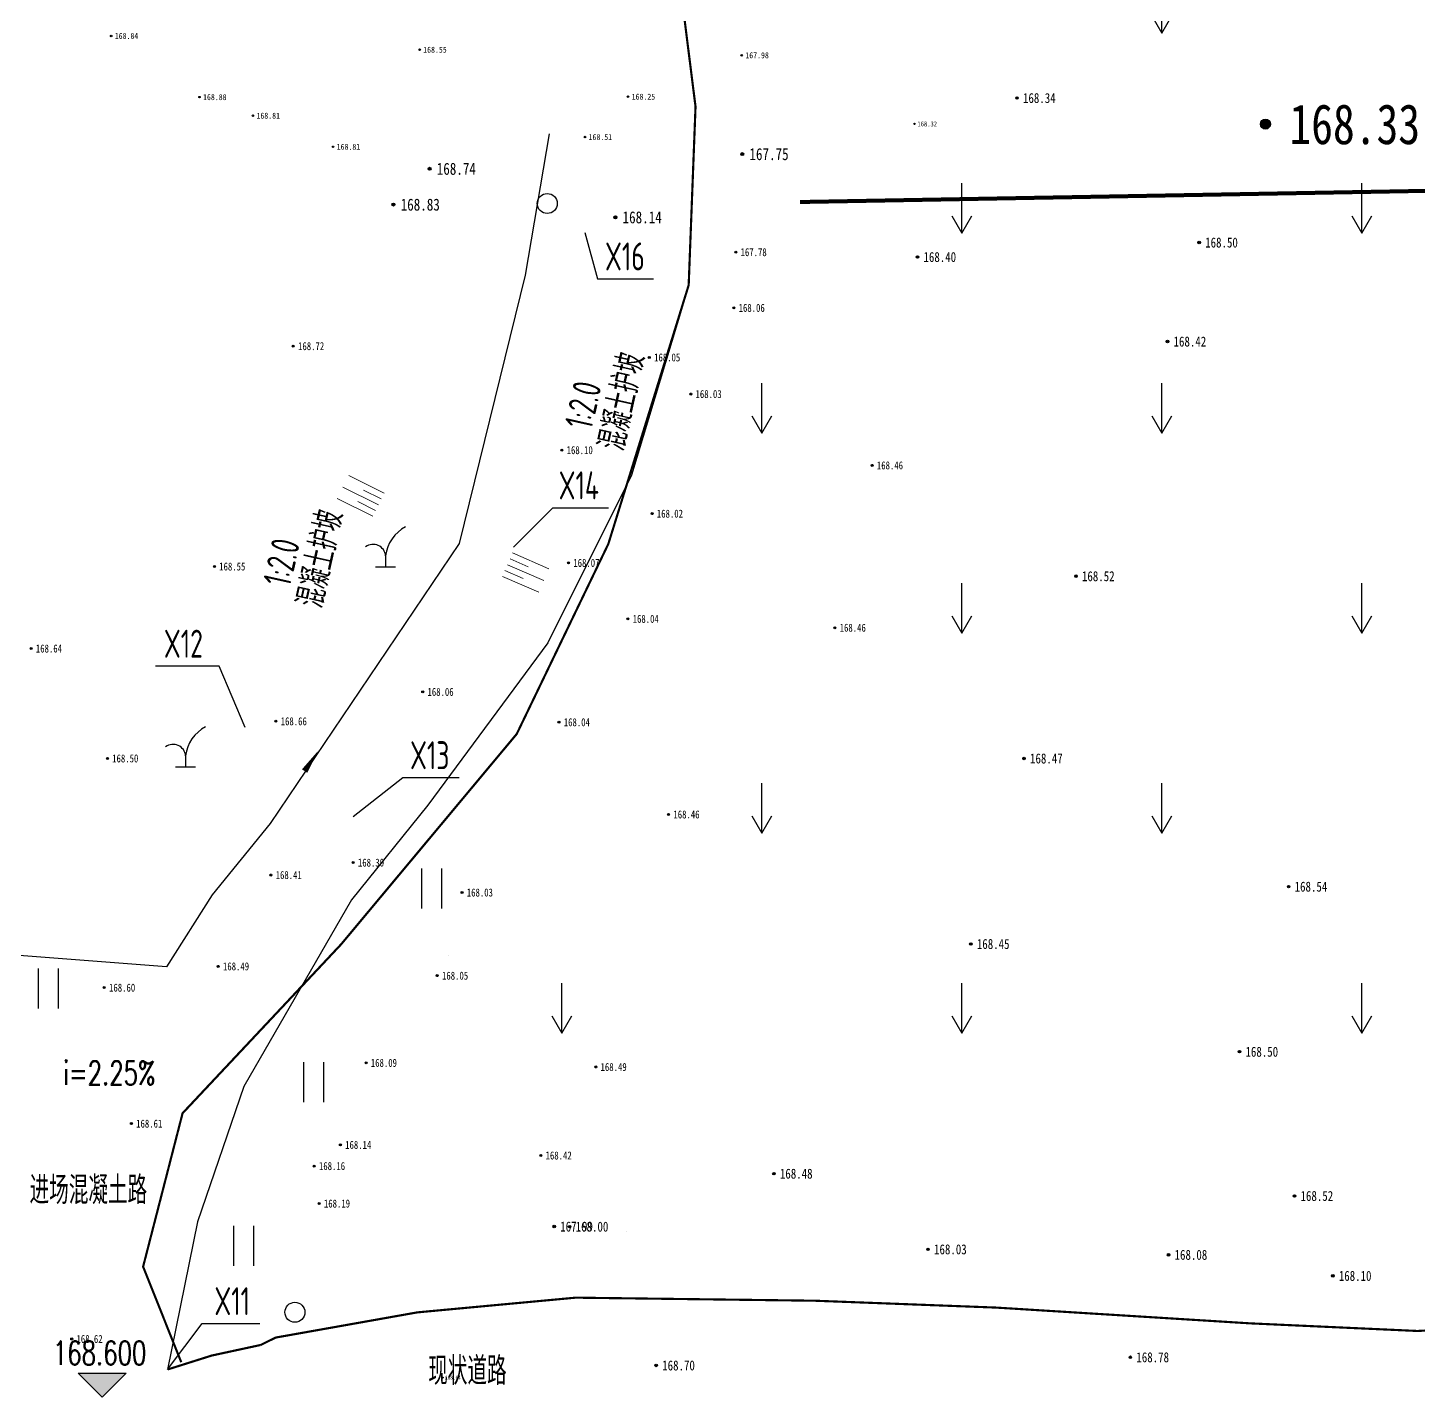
# Model space of a CAD drawing. Header units: millimetres. Extents: x -725 to 2274960, y -506 to 2980382.
# Drawn here: x 573928.18 to 573962.93, y 2880295.87 to 2880330.13 of the extents above; entities that cross this region are included whole.
import ezdxf
from ezdxf.enums import TextEntityAlignment as Align

# ---------------------------------------------------------------- set-up
doc = ezdxf.new("R2010")
doc.units = ezdxf.units.MM
doc.header["$LTSCALE"] = 1000
for name, color, linetype in [('DIM_ELEV', 3, 'Continuous'), ('DIM_LEAD', 3, 'Continuous'), ('DIM_SYMB', 3, 'Continuous'), ('DLSS', 8, 'Continuous'), ('GCD', 8, 'Continuous'), ('GXYZ', 8, 'Continuous'), ('SXSS', 5, 'Continuous'), ('YHG_文字', 7, 'Continuous'), ('YHJ_剖面_梁板', 4, 'Continuous'), ('ZBTZ', 8, 'Continuous')]:
    doc.layers.add(name, color=color, linetype=linetype)
doc.layers.add('文字', color=4, linetype='Continuous', lineweight=0)
doc.styles.add('_TCH_DIM', font='SIMPLEX', dxfattribs={"bigfont": 'GBCBIG'})
doc.styles.add('TSSD_Rein', font='tssdeng.shx', dxfattribs={"width": 0.7, "bigfont": 'hztxt.shx'})
doc.linetypes.add('1161', pattern='A,0,[149,AAA.SHX,S=0.15,R=0,X=0,Y=0],-1.6', length=1.6)

# ---------------------------------------------------------------- blocks, each defined once
blk = doc.blocks.new('gc170')
at = {"linetype": 'Continuous'}
blk.add_circle((0, 0), 0.5, dxfattribs=at)
blk = doc.blocks.new('gc120')
for p, q in [((0, 0), (0, 2.5)), ((-0.5, 0.866), (0, 0)), ((0, 0), (0.5, 0.866))]:
    blk.add_line(p, q)
blk = doc.blocks.new('gc121')
for p, q in [((-0.5, 0), (-0.5, 2)), ((0.5, 0), (0.5, 2))]:
    blk.add_line(p, q)
blk = doc.blocks.new('gc200')
h = blk.add_hatch(color=256)
edge = h.paths.add_edge_path()
edge.add_arc((0, 0), 0.25, 0, 360)
blk.add_circle((0, 0), 0.25)
blk = doc.blocks.new('GFSDAFSAFSDAGDS')
at = {"layer": '文字'}
for p, q in [((2454556, 2893653), (2455545, 2893653)), ((2454556, 2893332), (2455545, 2893332)), ((2455050, 2893493), (2455545, 2893493)), ((2454556, 2893012), (2455545, 2893012)), ((2455050, 2893172), (2455545, 2893172))]:
    blk.add_line(p, q, dxfattribs=at)

msp = doc.modelspace()

# ---------------------------------------------------------------- hatches: boundary and pattern name
at = {"layer": 'DIM_ELEV'}
msp.add_hatch(color=256, dxfattribs=at).paths.add_polyline_path([(573930.032, 2880295.89), (573929.432, 2880296.49), (573930.632, 2880296.49)])

# ---------------------------------------------------------------- linework, layer by layer
at = {"color": 8, "linetype": 'Continuous', "lineweight": -3}
for p, q in [((573937.1206, 2880316.926, -175.9364), (573937.1206, 2880316.6483, -175.9364)), ((573936.8706, 2880316.6483, -175.9364), (573937.3706, 2880316.6483, -175.9364)), ((573931.8706, 2880311.6483, -176.0204), (573932.3706, 2880311.6483, -176.0204)), ((573932.1206, 2880311.926, -176.0204), (573932.1206, 2880311.6483, -176.0204))]:
    msp.add_line(p, q, dxfattribs=at)
at = {"color": 8, "lineweight": -3}
for centre, major_axis, start_param, end_param in [((573938.0387, 2880316.8247, -175.9364), (-0.6531, 0.6531), -0.3156866, 0.6755213), ((573936.8088, 2880316.8981, -175.9364), (0.2214, 0.2214), 5.5868072, 7.7135819), ((573933.0387, 2880311.8247, -176.0204), (-0.6531, 0.6531), -0.3156866, 0.6755213), ((573931.8088, 2880311.8981, -176.0204), (0.2214, 0.2214), 5.5868072, 7.7135819)]:
    msp.add_ellipse(centre, major_axis=major_axis, ratio=1, start_param=start_param, end_param=end_param, dxfattribs=at)
at = {"layer": 'DIM_ELEV'}
for p, q in [((573930.032, 2880295.89, -338.6096), (573929.432, 2880296.49, -338.6096)), ((573929.432, 2880296.49, -338.6096), (573930.632, 2880296.49, -338.6096)), ((573930.032, 2880295.89, -338.6096), (573930.632, 2880296.49, -338.6096))]:
    msp.add_line(p, q, dxfattribs=at)
at = {"layer": 'DIM_LEAD'}
for p, q in [((573942.102, 2880325.0092, -338.6096), (573942.4125, 2880323.8504, -338.6096)), ((573942.4125, 2880323.8504, -338.6096), (573943.8133, 2880323.8504, -338.6096)), ((573940.3129, 2880317.144, -338.6096), (573941.2957, 2880318.1269, -338.6096)), ((573941.2957, 2880318.1269, -338.6096), (573942.6916, 2880318.1269, -338.6096)), ((573932.959, 2880314.1687, -338.6096), (573931.3677, 2880314.1687, -338.6096)), ((573933.612, 2880312.6348, -338.6096), (573932.959, 2880314.1687, -338.6096)), ((573936.3118, 2880310.4075, -338.6096), (573937.55, 2880311.3799, -338.6096)), ((573937.55, 2880311.3799, -338.6096), (573938.9587, 2880311.3799, -338.6096)), ((573931.6689, 2880296.5832, -338.6096), (573932.5383, 2880297.7317, -338.6096)), ((573932.5383, 2880297.7317, -338.6096), (573933.9731, 2880297.7317, -338.6096))]:
    msp.add_line(p, q, dxfattribs=at)
at = {"layer": 'DIM_SYMB', "elevation": -338.6096}
msp.add_lwpolyline([(573930.3962, 2880304.4685, 0, 0, 0), (573935.4275, 2880312.0435, 0, 0.16, 0), (573935.0956, 2880311.5437, 0, 0, 0)], format="xyseb", dxfattribs=at)
at = {"layer": 'DLSS', "color": 8, "linetype": 'Continuous', "const_width": 0.054, "flags": 128}
for points, elevation in [([(573932.0114, 2880296.7644), (573931.0583, 2880299.1543), (573932.0448, 2880302.9903), (573936.0092, 2880307.2151), (573940.3974, 2880312.4725), (573942.6861, 2880317.2214), (573944.695, 2880323.6924), (573944.8662, 2880328.1555), (573943.9019, 2880335.8117), (573943.4589, 2880341.3065), (573942.8797, 2880347.499), (573942.1933, 2880355.4358)], -176.1822), ([(573933.9954, 2880297.1962), (573934.3725, 2880297.3816), (573937.9134, 2880298.0113), (573941.87, 2880298.3792), (573947.8457, 2880298.3027), (573952.3817, 2880298.1309), (573958.735, 2880297.7365), (573962.913, 2880297.5462), (573967.4775, 2880297.7943), (573970.0511, 2880298.3004), (573971.2171, 2880299.0593), (573974.8146, 2880302.5767), (573979.5489, 2880304.5936)], -176.2042), ([(573931.6724, 2880296.5843), (573932.7744, 2880296.9322), (573933.9954, 2880297.1962)], -176.4073)]:
    msp.add_lwpolyline(points, dxfattribs=dict(at, elevation=elevation))
at = {"layer": 'SXSS', "linetype": 'Continuous', "elevation": -176.8018, "flags": 128}
for points in [[(573943.7224, 2880344.1707, 0.00000216, 0.00000216, 0), (573944.4961, 2880338.0535, 0.00000216, 0.00000216, 0), (573945.3316, 2880330.3176, 0.00000216, 0.00000216, 0), (573945.8933, 2880326.1177, 0.00000216, 0.00000216, 0), (573945.8649, 2880325.5183, 0.00000216, 0.00000216, 0), (573944.7014, 2880320.6889, 0.00000216, 0.00000216, 0), (573943.7951, 2880318.1393, 0.00000216, 0.00000216, 0), (573942.7653, 2880315.6467, 0.00000216, 0.00000216, 0), (573941.0879, 2880312.1609, 0.00000216, 0.00000216, 0), (573939.077, 2880308.7688, 0.00000216, 0.00000216, 0), (573936.8042, 2880304.5402, 0.00000216, 0.00000216, 0), (573934.5641, 2880300.0062, 0.00000216, 0.00000216, 0), (573949.2234, 2880299.1334, 0.00000216, 0.00000216, 0), (573958.5401, 2880298.8461, 0.00000216, 0.00000216, 0), (573963.3645, 2880298.7244, 0.00000216, 0.00000216, 0), (573966.4175, 2880298.8971, 0.00000216, 0.00000216, 0), (573970.0446, 2880300.2366, 0.00000216, 0.00000216, 0), (573972.0759, 2880301.6668, 0.00000216, 0.00000216, 0), (573973.9152, 2880303.2945, 0.00000216, 0.00000216, 0), (573976.0204, 2880306.0213, 0.00000216, 0.00000216, 0), (573978.4874, 2880310.8422, 0.00000216, 0.00000216, 0), (573983.2818, 2880323.2397, 0.00000216, 0.00000216, 0)], [(573944.2549, 2880344.2381, 0.00000216, 0.00000216, 0), (573945.0291, 2880338.116, 0.00000216, 0.00000216, 0), (573945.8644, 2880330.382, 0.00000216, 0.00000216, 0), (573946.4317, 2880326.1408, 0.00000216, 0.00000216, 0), (573946.3986, 2880325.442, 0.00000216, 0.00000216, 0), (573945.2166, 2880320.5357, 0.00000216, 0.00000216, 0), (573944.2963, 2880317.9468, 0.00000216, 0.00000216, 0), (573943.2555, 2880315.4277, 0.00000216, 0.00000216, 0), (573941.5615, 2880311.9073, 0.00000216, 0.00000216, 0), (573939.5444, 2880308.5048, 0.00000216, 0.00000216, 0), (573937.2813, 2880304.2942, 0.00000216, 0.00000216, 0), (573935.4036, 2880300.4939, 0.00000216, 0.00000216, 0), (573949.2476, 2880299.6696, 0.00000216, 0.00000216, 0), (573958.5551, 2880299.3826, 0.00000216, 0.00000216, 0), (573963.3561, 2880299.2615, 0.00000216, 0.00000216, 0), (573966.307, 2880299.4284, 0.00000216, 0.00000216, 0), (573969.793, 2880300.7157, 0.00000216, 0.00000216, 0), (573971.7425, 2880302.0885, 0.00000216, 0.00000216, 0), (573973.5215, 2880303.6628, 0.00000216, 0.00000216, 0), (573975.5653, 2880306.31, 0.00000216, 0.00000216, 0), (573978.0028, 2880311.0734, 0.00000216, 0.00000216, 0), (573982.5511, 2880322.9454, 0.00000216, 0.00000216, 0)]]:
    msp.add_lwpolyline(points, format="xyseb", dxfattribs=at)
at = {"layer": 'YHJ_剖面_梁板', "color": 42, "elevation": -176.1822}
msp.add_lwpolyline([(573942.1933, 2880355.4358), (573942.5558, 2880351.2439), (573943.1693, 2880344.4027), (573943.7128, 2880338.3414), (573943.9019, 2880335.8117), (573944.2256, 2880333.2419), (573944.8662, 2880328.1555), (573944.695, 2880323.6924), (573943.2624, 2880318.9443), (573941.1752, 2880314.7529), (573938.1773, 2880310.6918), (573936.2705, 2880308.3243), (573933.5755, 2880303.6563), (573932.4214, 2880300.2752), (573931.6689, 2880296.5832)], dxfattribs=at)
at = {"layer": 'YHJ_剖面_梁板'}
msp.add_circle((589254.9496, 2837256.879), 143124.932, dxfattribs=at)
at = {"layer": 'ZBTZ', "linetype": '1161'}
for p, q in [((573941.2118, 2880327.4745, -176.2753), (573940.6117, 2880323.9449, -176.2753)), ((573940.6117, 2880323.9449, -176.2753), (573938.9589, 2880317.2349, -176.2753)), ((573938.9589, 2880317.2349, -176.2753), (573934.2375, 2880310.2339, -176.2753)), ((573934.2375, 2880310.2339, -176.2753), (573932.7821, 2880308.4541, -176.2753)), ((573932.7821, 2880308.4541, -176.2753), (573931.6463, 2880306.6483, -176.2753)), ((573931.6463, 2880306.6483, -176.2753), (573918.9344, 2880307.6177, -176.2753))]:
    msp.add_line(p, q, dxfattribs=at)
at = {"layer": 'ZBTZ', "linetype": 'Continuous', "const_width": 0.1, "elevation": -176.6141, "flags": 128}
msp.add_lwpolyline([(573947.4782, 2880325.7713), (573982.6885, 2880326.3992)], dxfattribs=at)
at = {"layer": 'ZBTZ', "linetype": '1161', "elevation": -171.7943, "flags": 128}
msp.add_lwpolyline([(573938.5277, 2880307.09, 0.000000432, 0.000000432, 0), (573941.0835, 2880306.8052, 0.000000432, 0.000000432, 0), (573944.4303, 2880306.8702, 0.000000432, 0.000000432, 0), (573945.3206, 2880307.2452, 0.000000432, 0.000000432, 0), (573946.3753, 2880308.4539, 0.000000432, 0.000000432, 0), (573947.4681, 2880310.9518, 0.000000432, 0.000000432, 0), (573947.7643, 2880311.8596, 0.000000432, 0.000000432, 0), (573947.7808, 2880312.1975, 0.000000432, 0.000000432, 0), (573947.8074, 2880314.7172, 0.000000432, 0.000000432, 0), (573948.0476, 2880316.7015, 0.000000432, 0.000000432, 0), (573940.3246, 2880316.513, 0.000000432, 0.000000432, 0), (573940.4268, 2880313.9418, 0.000000432, 0.000000432, 0), (573940.6967, 2880311.9301, 0.000000432, 0.000000432, 0), (573940.1979, 2880309.9706, 0.000000432, 0.000000432, 0), (573939.4205, 2880308.5474, 0.000000432, 0.000000432, 0), (573938.878, 2880307.5845, 0.000000432, 0.000000432, 0)], format="xyseb", close=True, dxfattribs=at)
at = {"layer": 'ZBTZ', "linetype": 'Continuous', "elevation": -176.2854, "flags": 128}
msp.add_lwpolyline([(573919.5083, 2880295.2852, 0.00000216, 0.00000216, 0), (573920.015, 2880297.0436, 0.00000216, 0.00000216, 0), (573918.8612, 2880303.696, 0.00000216, 0.00000216, 0), (573918.7293, 2880307.2939, 0.00000216, 0.00000216, 0), (573925.016, 2880306.8745, 0.00000216, 0.00000216, 0), (573931.0164, 2880306.3885, 0.00000216, 0.00000216, 0), (573927.9824, 2880303.1395, 0.00000216, 0.00000216, 0), (573926.9929, 2880300.2503, 0.00000216, 0.00000216, 0), (573926.7933, 2880297.4002, 0.00000216, 0.00000216, 0), (573926.8916, 2880294.7502, 0.00000216, 0.00000216, 0)], format="xyseb", dxfattribs=at)

# ---------------------------------------------------------------- block references
at = {"layer": 'GCD', "linetype": 'Continuous'}
ref = msp.add_blockref('gc200', (573930.26, 2880329.923, -254.1886), dxfattribs=dict(at, xscale=0.075, yscale=0.075, zscale=0.075))
ref.add_attrib('height', '168.84', dxfattribs={"linetype": 'Continuous', "height": 0.15, "width": 0.8}).set_placement((573930.35, 2880329.923, -254.1886), align=Align.MIDDLE_LEFT)
ref = msp.add_blockref('gc200', (573937.97, 2880329.5793, -254.3356), dxfattribs=dict(at, xscale=0.075, yscale=0.075, zscale=0.075))
ref.add_attrib('height', '168.55', dxfattribs={"linetype": 'Continuous', "height": 0.15, "width": 0.8}).set_placement((573938.06, 2880329.5793, -254.3356), align=Align.MIDDLE_LEFT)
ref = msp.add_blockref('gc200', (573946.0215, 2880329.4395, -170.6256), dxfattribs=dict(at, xscale=0.075, yscale=0.075, zscale=0.075))
ref.add_attrib('height', '167.98', dxfattribs={"linetype": 'Continuous', "height": 0.15, "width": 0.8}).set_placement((573946.1115, 2880329.4395, -170.6256), align=Align.MIDDLE_LEFT)
ref = msp.add_blockref('gc200', (573932.4669, 2880328.3935, -254.1721), dxfattribs=dict(at, xscale=0.075, yscale=0.075, zscale=0.075))
ref.add_attrib('height', '168.88', dxfattribs={"linetype": 'Continuous', "height": 0.15, "width": 0.8}).set_placement((573932.5569, 2880328.3935, -254.1721), align=Align.MIDDLE_LEFT)
ref = msp.add_blockref('gc200', (573943.1803, 2880328.4051, -254.4841), dxfattribs=dict(at, xscale=0.075, yscale=0.075, zscale=0.075))
ref.add_attrib('height', '168.25', dxfattribs={"linetype": 'Continuous', "height": 0.15, "width": 0.8}).set_placement((573943.2703, 2880328.4051, -254.4841), align=Align.MIDDLE_LEFT)
ref = msp.add_blockref('gc200', (573952.9015, 2880328.3715, -170.2736), dxfattribs=dict(at, xscale=0.125, yscale=0.125, zscale=0.125))
ref.add_attrib('height', '168.34', dxfattribs={"linetype": 'Continuous', "height": 0.25, "width": 0.8}).set_placement((573953.0515, 2880328.3715, -170.2736), align=Align.MIDDLE_LEFT)
ref = msp.add_blockref('gc200', (573933.8019, 2880327.93, -254.2051), dxfattribs=dict(at, xscale=0.075, yscale=0.075, zscale=0.075))
ref.add_attrib('height', '168.81', dxfattribs={"linetype": 'Continuous', "height": 0.15, "width": 0.8}).set_placement((573933.8919, 2880327.93, -254.2051), align=Align.MIDDLE_LEFT)
ref = msp.add_blockref('gc200', (573959.1115, 2880327.7185, -170.2826), dxfattribs=dict(at, xscale=0.5, yscale=0.5, zscale=0.5))
ref.add_attrib('height', '168.33', dxfattribs={"linetype": 'Continuous', "height": 1, "width": 0.8}).set_placement((573959.7115, 2880327.7185, -170.2826), align=Align.MIDDLE_LEFT)
ref = msp.add_blockref('gc200', (573950.3385, 2880327.7235, -170.2876), dxfattribs=dict(at, xscale=0.0625, yscale=0.0625, zscale=0.0625))
ref.add_attrib('height', '168.32', dxfattribs={"linetype": 'Continuous', "height": 0.125, "width": 0.8}).set_placement((573950.4135, 2880327.7235, -170.2876), align=Align.MIDDLE_LEFT)
ref = msp.add_blockref('gc200', (573942.1038, 2880327.3948, -173.1394), dxfattribs=dict(at, xscale=0.075, yscale=0.075, zscale=0.075))
ref.add_attrib('height', '168.51', dxfattribs={"linetype": 'Continuous', "height": 0.15, "width": 0.8}).set_placement((573942.1938, 2880327.3948, -173.1394), align=Align.MIDDLE_LEFT)
ref = msp.add_blockref('gc200', (573935.8072, 2880327.1521, -254.2026), dxfattribs=dict(at, xscale=0.075, yscale=0.075, zscale=0.075))
ref.add_attrib('height', '168.81', dxfattribs={"linetype": 'Continuous', "height": 0.15, "width": 0.8}).set_placement((573935.8972, 2880327.1521, -254.2026), align=Align.MIDDLE_LEFT)
ref = msp.add_blockref('gc200', (573946.0335, 2880326.9695, -170.8616), dxfattribs=dict(at, xscale=0.15, yscale=0.15, zscale=0.15))
ref.add_attrib('height', '167.75', dxfattribs={"linetype": 'Continuous', "height": 0.3, "width": 0.8}).set_placement((573946.2135, 2880326.9695, -170.8616), align=Align.MIDDLE_LEFT)
ref = msp.add_blockref('gc200', (573938.2175, 2880326.6025, -169.8686), dxfattribs=dict(at, xscale=0.15, yscale=0.15, zscale=0.15))
ref.add_attrib('height', '168.74', dxfattribs={"linetype": 'Continuous', "height": 0.3, "width": 0.8}).set_placement((573938.3975, 2880326.6025, -169.8686), align=Align.MIDDLE_LEFT)
ref = msp.add_blockref('gc200', (573937.3155, 2880325.7065, -169.7786), dxfattribs=dict(at, xscale=0.15, yscale=0.15, zscale=0.15))
ref.add_attrib('height', '168.83', dxfattribs={"linetype": 'Continuous', "height": 0.3, "width": 0.8}).set_placement((573937.4955, 2880325.7065, -169.7786), align=Align.MIDDLE_LEFT)
ref = msp.add_blockref('gc200', (573942.8625, 2880325.3885, -170.4676), dxfattribs=dict(at, xscale=0.15, yscale=0.15, zscale=0.15))
ref.add_attrib('height', '168.14', dxfattribs={"linetype": 'Continuous', "height": 0.3, "width": 0.8}).set_placement((573943.0425, 2880325.3885, -170.4676), align=Align.MIDDLE_LEFT)
ref = msp.add_blockref('gc200', (573957.4555, 2880324.7585, -170.1076), dxfattribs=dict(at, xscale=0.125, yscale=0.125, zscale=0.125))
ref.add_attrib('height', '168.50', dxfattribs={"linetype": 'Continuous', "height": 0.25, "width": 0.8}).set_placement((573957.6055, 2880324.7585, -170.1076), align=Align.MIDDLE_LEFT)
ref = msp.add_blockref('gc200', (573945.8725, 2880324.5175, -170.8326), dxfattribs=dict(at, xscale=0.1, yscale=0.1, zscale=0.1))
ref.add_attrib('height', '167.78', dxfattribs={"linetype": 'Continuous', "height": 0.2, "width": 0.8}).set_placement((573945.9925, 2880324.5175, -170.8326), align=Align.MIDDLE_LEFT)
ref = msp.add_blockref('gc200', (573950.4135, 2880324.3965, -170.2086), dxfattribs=dict(at, xscale=0.125, yscale=0.125, zscale=0.125))
ref.add_attrib('height', '168.40', dxfattribs={"linetype": 'Continuous', "height": 0.25, "width": 0.8}).set_placement((573950.5635, 2880324.3965, -170.2086), align=Align.MIDDLE_LEFT)
ref = msp.add_blockref('gc200', (573945.8235, 2880323.1255, -170.5486), dxfattribs=dict(at, xscale=0.1, yscale=0.1, zscale=0.1))
ref.add_attrib('height', '168.06', dxfattribs={"linetype": 'Continuous', "height": 0.2, "width": 0.8}).set_placement((573945.9435, 2880323.1255, -170.5486), align=Align.MIDDLE_LEFT)
ref = msp.add_blockref('gc200', (573934.8115, 2880322.1685, -169.8906), dxfattribs=dict(at, xscale=0.1, yscale=0.1, zscale=0.1))
ref.add_attrib('height', '168.72', dxfattribs={"linetype": 'Continuous', "height": 0.2, "width": 0.8}).set_placement((573934.9315, 2880322.1685, -169.8906), align=Align.MIDDLE_LEFT)
ref = msp.add_blockref('gc200', (573956.6645, 2880322.2835, -170.1946), dxfattribs=dict(at, xscale=0.125, yscale=0.125, zscale=0.125))
ref.add_attrib('height', '168.42', dxfattribs={"linetype": 'Continuous', "height": 0.25, "width": 0.8}).set_placement((573956.8145, 2880322.2835, -170.1946), align=Align.MIDDLE_LEFT)
ref = msp.add_blockref('gc200', (573943.7115, 2880321.8865, -170.5636), dxfattribs=dict(at, xscale=0.1, yscale=0.1, zscale=0.1))
ref.add_attrib('height', '168.05', dxfattribs={"linetype": 'Continuous', "height": 0.2, "width": 0.8}).set_placement((573943.8315, 2880321.8865, -170.5636), align=Align.MIDDLE_LEFT)
ref = msp.add_blockref('gc200', (573944.7465, 2880320.9705, -170.5786), dxfattribs=dict(at, xscale=0.1, yscale=0.1, zscale=0.1))
ref.add_attrib('height', '168.03', dxfattribs={"linetype": 'Continuous', "height": 0.2, "width": 0.8}).set_placement((573944.8665, 2880320.9705, -170.5786), align=Align.MIDDLE_LEFT)
ref = msp.add_blockref('gc200', (573941.5245, 2880319.5685, -170.5116), dxfattribs=dict(at, xscale=0.1, yscale=0.1, zscale=0.1))
ref.add_attrib('height', '168.10', dxfattribs={"linetype": 'Continuous', "height": 0.2, "width": 0.8}).set_placement((573941.6445, 2880319.5685, -170.5116), align=Align.MIDDLE_LEFT)
ref = msp.add_blockref('gc200', (573949.2795, 2880319.1875, -170.1466), dxfattribs=dict(at, xscale=0.1, yscale=0.1, zscale=0.1))
ref.add_attrib('height', '168.46', dxfattribs={"linetype": 'Continuous', "height": 0.2, "width": 0.8}).set_placement((573949.3995, 2880319.1875, -170.1466), align=Align.MIDDLE_LEFT)
ref = msp.add_blockref('gc200', (573943.7795, 2880317.9805, -170.5926), dxfattribs=dict(at, xscale=0.1, yscale=0.1, zscale=0.1))
ref.add_attrib('height', '168.02', dxfattribs={"linetype": 'Continuous', "height": 0.2, "width": 0.8}).set_placement((573943.8995, 2880317.9805, -170.5926), align=Align.MIDDLE_LEFT)
ref = msp.add_blockref('gc200', (573932.8405, 2880316.6595, -170.0566), dxfattribs=dict(at, xscale=0.1, yscale=0.1, zscale=0.1))
ref.add_attrib('height', '168.55', dxfattribs={"linetype": 'Continuous', "height": 0.2, "width": 0.8}).set_placement((573932.9605, 2880316.6595, -170.0566), align=Align.MIDDLE_LEFT)
ref = msp.add_blockref('gc200', (573941.6915, 2880316.7495, -170.5426), dxfattribs=dict(at, xscale=0.1, yscale=0.1, zscale=0.1))
ref.add_attrib('height', '168.07', dxfattribs={"linetype": 'Continuous', "height": 0.2, "width": 0.8}).set_placement((573941.8115, 2880316.7495, -170.5426), align=Align.MIDDLE_LEFT)
ref = msp.add_blockref('gc200', (573954.3755, 2880316.4165, -170.0926), dxfattribs=dict(at, xscale=0.125, yscale=0.125, zscale=0.125))
ref.add_attrib('height', '168.52', dxfattribs={"linetype": 'Continuous', "height": 0.25, "width": 0.8}).set_placement((573954.5255, 2880316.4165, -170.0926), align=Align.MIDDLE_LEFT)
ref = msp.add_blockref('gc200', (573943.1755, 2880315.3505, -170.5686), dxfattribs=dict(at, xscale=0.1, yscale=0.1, zscale=0.1))
ref.add_attrib('height', '168.04', dxfattribs={"linetype": 'Continuous', "height": 0.2, "width": 0.8}).set_placement((573943.2955, 2880315.3505, -170.5686), align=Align.MIDDLE_LEFT)
ref = msp.add_blockref('gc200', (573948.3495, 2880315.1285, -170.1536), dxfattribs=dict(at, xscale=0.1, yscale=0.1, zscale=0.1))
ref.add_attrib('height', '168.46', dxfattribs={"linetype": 'Continuous', "height": 0.2, "width": 0.8}).set_placement((573948.4695, 2880315.1285, -170.1536), align=Align.MIDDLE_LEFT)
ref = msp.add_blockref('gc200', (573928.2575, 2880314.6085, -169.9736), dxfattribs=dict(at, xscale=0.1, yscale=0.1, zscale=0.1))
ref.add_attrib('height', '168.64', dxfattribs={"linetype": 'Continuous', "height": 0.2, "width": 0.8}).set_placement((573928.3775, 2880314.6085, -169.9736), align=Align.MIDDLE_LEFT)
ref = msp.add_blockref('gc200', (573938.0465, 2880313.5245, -170.5466), dxfattribs=dict(at, xscale=0.1, yscale=0.1, zscale=0.1))
ref.add_attrib('height', '168.06', dxfattribs={"linetype": 'Continuous', "height": 0.2, "width": 0.8}).set_placement((573938.1665, 2880313.5245, -170.5466), align=Align.MIDDLE_LEFT)
ref = msp.add_blockref('gc200', (573934.3775, 2880312.7895, -169.9466), dxfattribs=dict(at, xscale=0.1, yscale=0.1, zscale=0.1))
ref.add_attrib('height', '168.66', dxfattribs={"linetype": 'Continuous', "height": 0.2, "width": 0.8}).set_placement((573934.4975, 2880312.7895, -169.9466), align=Align.MIDDLE_LEFT)
ref = msp.add_blockref('gc200', (573941.4535, 2880312.7655, -170.5706), dxfattribs=dict(at, xscale=0.1, yscale=0.1, zscale=0.1))
ref.add_attrib('height', '168.04', dxfattribs={"linetype": 'Continuous', "height": 0.2, "width": 0.8}).set_placement((573941.5735, 2880312.7655, -170.5706), align=Align.MIDDLE_LEFT)
ref = msp.add_blockref('gc200', (573930.1655, 2880311.8615, -170.1086), dxfattribs=dict(at, xscale=0.1, yscale=0.1, zscale=0.1))
ref.add_attrib('height', '168.50', dxfattribs={"linetype": 'Continuous', "height": 0.2, "width": 0.8}).set_placement((573930.2855, 2880311.8615, -170.1086), align=Align.MIDDLE_LEFT)
ref = msp.add_blockref('gc200', (573953.0775, 2880311.8595, -170.1406), dxfattribs=dict(at, xscale=0.125, yscale=0.125, zscale=0.125))
ref.add_attrib('height', '168.47', dxfattribs={"linetype": 'Continuous', "height": 0.25, "width": 0.8}).set_placement((573953.2275, 2880311.8595, -170.1406), align=Align.MIDDLE_LEFT)
ref = msp.add_blockref('gc200', (573944.1935, 2880310.4605, -170.1536), dxfattribs=dict(at, xscale=0.1, yscale=0.1, zscale=0.1))
ref.add_attrib('height', '168.46', dxfattribs={"linetype": 'Continuous', "height": 0.2, "width": 0.8}).set_placement((573944.3135, 2880310.4605, -170.1536), align=Align.MIDDLE_LEFT)
ref = msp.add_blockref('gc200', (573936.3075, 2880309.2565, -170.3096), dxfattribs=dict(at, xscale=0.1, yscale=0.1, zscale=0.1))
ref.add_attrib('height', '168.30', dxfattribs={"linetype": 'Continuous', "height": 0.2, "width": 0.8}).set_placement((573936.4275, 2880309.2565, -170.3096), align=Align.MIDDLE_LEFT)
ref = msp.add_blockref('gc200', (573934.2515, 2880308.9455, -170.2026), dxfattribs=dict(at, xscale=0.1, yscale=0.1, zscale=0.1))
ref.add_attrib('height', '168.41', dxfattribs={"linetype": 'Continuous', "height": 0.2, "width": 0.8}).set_placement((573934.3715, 2880308.9455, -170.2026), align=Align.MIDDLE_LEFT)
ref = msp.add_blockref('gc200', (573939.0295, 2880308.5085, -170.5846), dxfattribs=dict(at, xscale=0.1, yscale=0.1, zscale=0.1))
ref.add_attrib('height', '168.03', dxfattribs={"linetype": 'Continuous', "height": 0.2, "width": 0.8}).set_placement((573939.1495, 2880308.5085, -170.5846), align=Align.MIDDLE_LEFT)
ref = msp.add_blockref('gc200', (573959.6915, 2880308.6555, -170.0746), dxfattribs=dict(at, xscale=0.125, yscale=0.125, zscale=0.125))
ref.add_attrib('height', '168.54', dxfattribs={"linetype": 'Continuous', "height": 0.25, "width": 0.8}).set_placement((573959.8415, 2880308.6555, -170.0746), align=Align.MIDDLE_LEFT)
ref = msp.add_blockref('gc200', (573951.7485, 2880307.2225, -170.1556), dxfattribs=dict(at, xscale=0.125, yscale=0.125, zscale=0.125))
ref.add_attrib('height', '168.45', dxfattribs={"linetype": 'Continuous', "height": 0.25, "width": 0.8}).set_placement((573951.8985, 2880307.2225, -170.1556), align=Align.MIDDLE_LEFT)
ref = msp.add_blockref('gc200', (573932.9345, 2880306.6625, -170.1166), dxfattribs=dict(at, xscale=0.1, yscale=0.1, zscale=0.1))
ref.add_attrib('height', '168.49', dxfattribs={"linetype": 'Continuous', "height": 0.2, "width": 0.8}).set_placement((573933.0545, 2880306.6625, -170.1166), align=Align.MIDDLE_LEFT)
ref = msp.add_blockref('gc200', (573938.4095, 2880306.4295, -170.5606), dxfattribs=dict(at, xscale=0.1, yscale=0.1, zscale=0.1))
ref.add_attrib('height', '168.05', dxfattribs={"linetype": 'Continuous', "height": 0.2, "width": 0.8}).set_placement((573938.5295, 2880306.4295, -170.5606), align=Align.MIDDLE_LEFT)
ref = msp.add_blockref('gc200', (573930.0875, 2880306.1305, -170.0076), dxfattribs=dict(at, xscale=0.1, yscale=0.1, zscale=0.1))
ref.add_attrib('height', '168.60', dxfattribs={"linetype": 'Continuous', "height": 0.2, "width": 0.8}).set_placement((573930.2075, 2880306.1305, -170.0076), align=Align.MIDDLE_LEFT)
ref = msp.add_blockref('gc200', (573936.6305, 2880304.2495, -170.5246), dxfattribs=dict(at, xscale=0.1, yscale=0.1, zscale=0.1))
ref.add_attrib('height', '168.09', dxfattribs={"linetype": 'Continuous', "height": 0.2, "width": 0.8}).set_placement((573936.7505, 2880304.2495, -170.5246), align=Align.MIDDLE_LEFT)
ref = msp.add_blockref('gc200', (573958.4625, 2880304.5275, -170.1146), dxfattribs=dict(at, xscale=0.125, yscale=0.125, zscale=0.125))
ref.add_attrib('height', '168.50', dxfattribs={"linetype": 'Continuous', "height": 0.25, "width": 0.8}).set_placement((573958.6125, 2880304.5275, -170.1146), align=Align.MIDDLE_LEFT)
ref = msp.add_blockref('gc200', (573942.3725, 2880304.1465, -170.1246), dxfattribs=dict(at, xscale=0.1, yscale=0.1, zscale=0.1))
ref.add_attrib('height', '168.49', dxfattribs={"linetype": 'Continuous', "height": 0.2, "width": 0.8}).set_placement((573942.4925, 2880304.1465, -170.1246), align=Align.MIDDLE_LEFT)
ref = msp.add_blockref('gc200', (573930.7645, 2880302.7305, -170.0026), dxfattribs=dict(at, xscale=0.1, yscale=0.1, zscale=0.1))
ref.add_attrib('height', '168.61', dxfattribs={"linetype": 'Continuous', "height": 0.2, "width": 0.8}).set_placement((573930.8845, 2880302.7305, -170.0026), align=Align.MIDDLE_LEFT)
ref = msp.add_blockref('gc200', (573935.9885, 2880302.1985, -170.4666), dxfattribs=dict(at, xscale=0.1, yscale=0.1, zscale=0.1))
ref.add_attrib('height', '168.14', dxfattribs={"linetype": 'Continuous', "height": 0.2, "width": 0.8}).set_placement((573936.1085, 2880302.1985, -170.4666), align=Align.MIDDLE_LEFT)
ref = msp.add_blockref('gc200', (573940.9985, 2880301.9345, -170.1856), dxfattribs=dict(at, xscale=0.1, yscale=0.1, zscale=0.1))
ref.add_attrib('height', '168.42', dxfattribs={"linetype": 'Continuous', "height": 0.2, "width": 0.8}).set_placement((573941.1185, 2880301.9345, -170.1856), align=Align.MIDDLE_LEFT)
ref = msp.add_blockref('gc200', (573935.3335, 2880301.6695, -170.4486), dxfattribs=dict(at, xscale=0.1, yscale=0.1, zscale=0.1))
ref.add_attrib('height', '168.16', dxfattribs={"linetype": 'Continuous', "height": 0.2, "width": 0.8}).set_placement((573935.4535, 2880301.6695, -170.4486), align=Align.MIDDLE_LEFT)
ref = msp.add_blockref('gc200', (573946.8255, 2880301.4795, -170.1346), dxfattribs=dict(at, xscale=0.125, yscale=0.125, zscale=0.125))
ref.add_attrib('height', '168.48', dxfattribs={"linetype": 'Continuous', "height": 0.25, "width": 0.8}).set_placement((573946.9755, 2880301.4795, -170.1346), align=Align.MIDDLE_LEFT)
ref = msp.add_blockref('gc200', (573959.8385, 2880300.9225, -170.0896), dxfattribs=dict(at, xscale=0.125, yscale=0.125, zscale=0.125))
ref.add_attrib('height', '168.52', dxfattribs={"linetype": 'Continuous', "height": 0.25, "width": 0.8}).set_placement((573959.9885, 2880300.9225, -170.0896), align=Align.MIDDLE_LEFT)
ref = msp.add_blockref('gc200', (573935.4575, 2880300.7325, -170.4156), dxfattribs=dict(at, xscale=0.1, yscale=0.1, zscale=0.1))
ref.add_attrib('height', '168.19', dxfattribs={"linetype": 'Continuous', "height": 0.2, "width": 0.8}).set_placement((573935.5775, 2880300.7325, -170.4156), align=Align.MIDDLE_LEFT)
ref = msp.add_blockref('gc200', (573941.3345, 2880300.1575, -170.6216), dxfattribs=dict(at, xscale=0.125, yscale=0.125, zscale=0.125))
ref.add_attrib('height', '167.99', dxfattribs={"linetype": 'Continuous', "height": 0.25, "width": 0.8}).set_placement((573941.4845, 2880300.1575, -170.6216), align=Align.MIDDLE_LEFT)
ref = msp.add_blockref('gc200', (573941.7205, 2880300.1545, -170.6126), dxfattribs=dict(at, xscale=0.125, yscale=0.125, zscale=0.125))
ref.add_attrib('height', '168.00', dxfattribs={"linetype": 'Continuous', "height": 0.25, "width": 0.8}).set_placement((573941.8705, 2880300.1545, -170.6126), align=Align.MIDDLE_LEFT)
ref = msp.add_blockref('gc200', (573950.6785, 2880299.5875, -170.5806), dxfattribs=dict(at, xscale=0.125, yscale=0.125, zscale=0.125))
ref.add_attrib('height', '168.03', dxfattribs={"linetype": 'Continuous', "height": 0.25, "width": 0.8}).set_placement((573950.8285, 2880299.5875, -170.5806), align=Align.MIDDLE_LEFT)
ref = msp.add_blockref('gc200', (573956.6905, 2880299.4505, -170.5276), dxfattribs=dict(at, xscale=0.125, yscale=0.125, zscale=0.125))
ref.add_attrib('height', '168.08', dxfattribs={"linetype": 'Continuous', "height": 0.25, "width": 0.8}).set_placement((573956.8405, 2880299.4505, -170.5276), align=Align.MIDDLE_LEFT)
ref = msp.add_blockref('gc200', (573960.7955, 2880298.9245, -170.5066), dxfattribs=dict(at, xscale=0.125, yscale=0.125, zscale=0.125))
ref.add_attrib('height', '168.10', dxfattribs={"linetype": 'Continuous', "height": 0.25, "width": 0.8}).set_placement((573960.9455, 2880298.9245, -170.5066), align=Align.MIDDLE_LEFT)
ref = msp.add_blockref('gc200', (573929.2725, 2880297.3465, -169.9896), dxfattribs=dict(at, xscale=0.1, yscale=0.1, zscale=0.1))
ref.add_attrib('height', '168.62', dxfattribs={"linetype": 'Continuous', "height": 0.2, "width": 0.8}).set_placement((573929.3925, 2880297.3465, -169.9896), align=Align.MIDDLE_LEFT)
ref = msp.add_blockref('gc200', (573943.8835, 2880296.6845, -169.9106), dxfattribs=dict(at, xscale=0.125, yscale=0.125, zscale=0.125))
ref.add_attrib('height', '168.70', dxfattribs={"linetype": 'Continuous', "height": 0.25, "width": 0.8}).set_placement((573944.0335, 2880296.6845, -169.9106), align=Align.MIDDLE_LEFT)
ref = msp.add_blockref('gc200', (573955.7355, 2880296.8895, -169.8296), dxfattribs=dict(at, xscale=0.125, yscale=0.125, zscale=0.125))
ref.add_attrib('height', '168.78', dxfattribs={"linetype": 'Continuous', "height": 0.25, "width": 0.8}).set_placement((573955.8855, 2880296.8895, -169.8296), align=Align.MIDDLE_LEFT)
ref = msp.add_blockref('gc200', (573938.5455, 2880296.3815, -169.9666), dxfattribs=dict(at, xscale=0.05, yscale=0.05, zscale=0.05))
ref.add_attrib('height', '168.64', dxfattribs={"linetype": 'Continuous', "height": 0.1, "width": 0.8}).set_placement((573938.6055, 2880296.3815, -169.9666), align=Align.MIDDLE_LEFT)
at = {"layer": 'GXYZ', "color": 2, "linetype": 'Continuous', "xscale": 0.5, "yscale": 0.5}
for p in [(573941.1606, 2880325.7344, -175.5632), (573934.8525, 2880298.0137, -176.1719)]:
    msp.add_blockref('gc170', p, dxfattribs=at)
at = {"layer": 'YHJ_剖面_梁板', "yscale": 0.001, "zscale": 0.001}
for p, xscale, rotation in [((570450.5293, 2878819.5335, -176.1822), 0.001, 333.581934259361), ((575037.8783, 2876684.0585, -176.1822), -0.001, 336.4927941561519)]:
    msp.add_blockref('GFSDAFSAFSDAGDS', p, dxfattribs=dict(at, xscale=xscale, rotation=rotation))
at = {"layer": 'ZBTZ', "linetype": 'Continuous', "xscale": 0.5, "yscale": 0.5}
for name, p in [('gc120', (573956.5205, 2880329.9916, -176.6622)), ('gc120', (573951.5205, 2880324.9916, -176.6099)), ('gc120', (573961.5205, 2880324.9916, -176.6099)), ('gc120', (573946.5205, 2880319.9916, -176.5664)), ('gc120', (573956.5205, 2880319.9916, -176.5854)), ('gc120', (573951.5205, 2880314.9916, -176.5386)), ('gc120', (573961.5205, 2880314.9916, -176.2115)), ('gc120', (573946.5205, 2880309.9916, -176.5407)), ('gc120', (573956.5205, 2880309.9916, -176.3258)), ('gc121', (573938.2723, 2880308.1082, -13.9663)), ('gc121', (573928.6922, 2880305.6063, -176.0544)), ('gc120', (573941.5205, 2880304.9916, -176.4999)), ('gc120', (573951.5205, 2880304.9916, -176.4402)), ('gc120', (573961.5205, 2880304.9916, -176.2159)), ('gc121', (573935.3281, 2880303.2657, -13.4576)), ('gc121', (573933.5759, 2880299.1733, -13.6039))]:
    msp.add_blockref(name, p, dxfattribs=at)

# ---------------------------------------------------------------- texts
at = {"layer": 'DIM_ELEV', "color": 7, "style": '_TCH_DIM', "width": 0.705882}
msp.add_text('168.600', height=0.595, dxfattribs=at).set_placement((573928.8, 2880296.7, -338.6096))
at = {"layer": 'DIM_LEAD', "color": 7, "style": 'TSSD_Rein', "width": 0.7}
for s, p in [('X16', (573942.6045, 2880324.0604, -338.6096)), ('X14', (573941.4451, 2880318.3369, -338.6096)), ('X12', (573931.5777, 2880314.3787, -338.6096)), ('X13', (573937.731, 2880311.5899, -338.6096)), ('X11', (573932.8396, 2880297.9417, -338.6096))]:
    msp.add_text(s, height=0.7, dxfattribs=at).set_placement(p)
at = {"layer": 'DIM_SYMB', "color": 7, "style": '_TCH_DIM', "width": 0.705882}
msp.add_text('i=2.25%', height=0.595, dxfattribs=at).set_placement((573929.06, 2880303.6986, -338.6096))
at = {"layer": 'YHG_文字', "style": 'TSSD_Rein', "width": 0.7}
for s, p in [('混凝土护坡', (573942.9839, 2880320.7944, -175.5859)), ('1:2.0', (573942.0556, 2880320.6977, -175.5859)), ('混凝土护坡', (573935.4446, 2880316.8632, -175.5859)), ('1:2.0', (573934.5163, 2880316.7665, -175.5859))]:
    msp.add_text(s, height=0.7, rotation=77.38912, dxfattribs=at).set_placement(p, align=Align.MIDDLE)
for s, p in [('进场混凝土路', (573929.6892, 2880301.1016, -175.5859)), ('现状道路', (573939.1646, 2880296.5845, -175.5859))]:
    msp.add_text(s, height=0.7, dxfattribs=at).set_placement(p, align=Align.MIDDLE)

doc.saveas('drawing.dxf')
